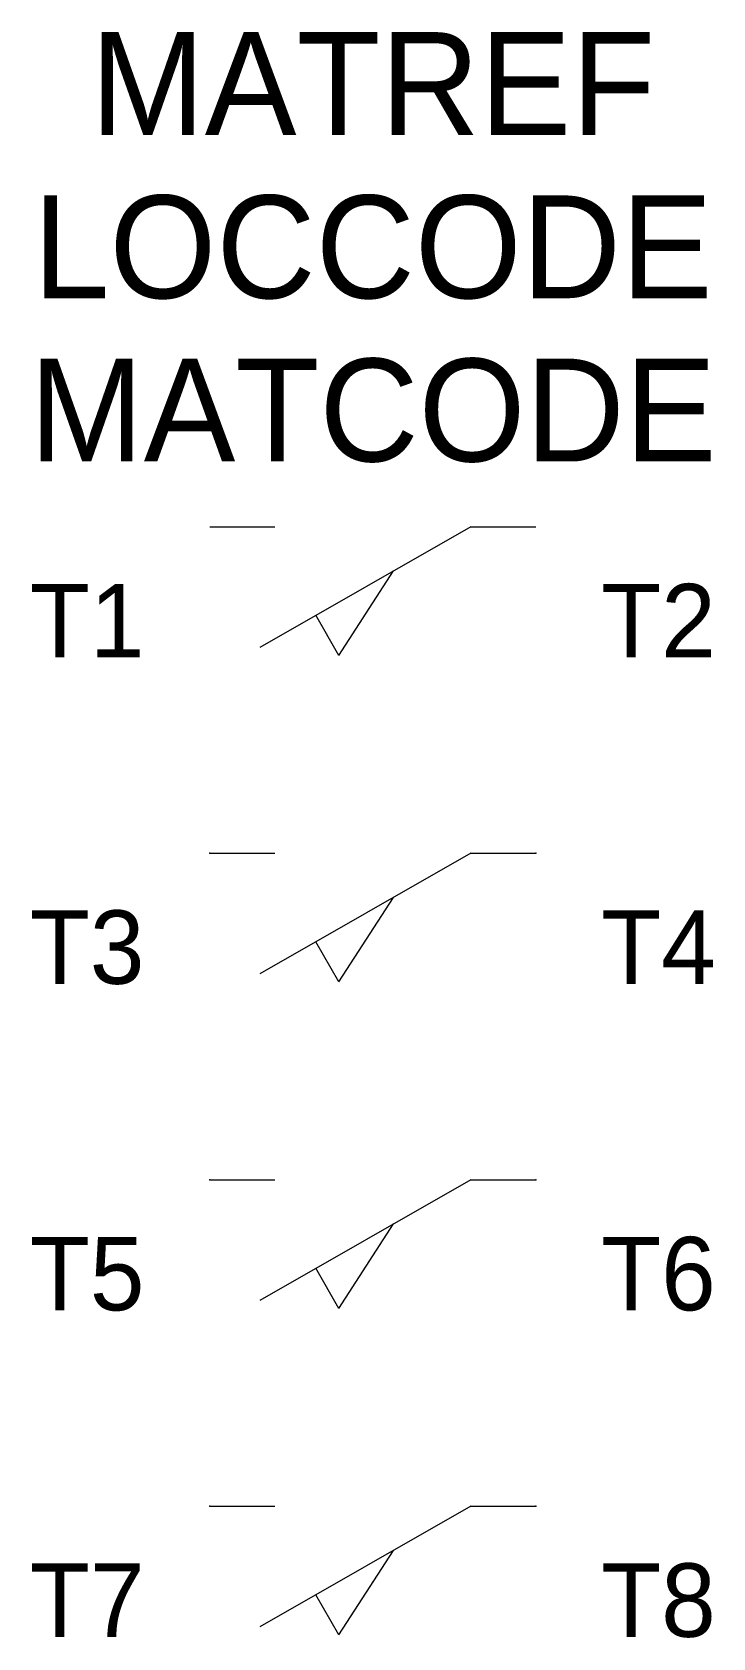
# Model space of a CAD drawing. Extents: x -10.4 to 10.4, y -4 to 45.1.
import ezdxf
from ezdxf.enums import TextEntityAlignment as Align

# ---------------------------------------------------------------- set-up
doc = ezdxf.new("R2010")
doc.units = 0
doc.layers.get('0').update_dxf_attribs({"linetype": 'CONTINUOUS'})
for name, color, linetype in [('A', 7, 'CONTINUOUS'), ('C', 6, 'CONTINUOUS'), ('T2', 1, 'CONTINUOUS')]:
    doc.layers.add(name, color=color, linetype=linetype)

msp = doc.modelspace()

# ---------------------------------------------------------------- linework, layer by layer
at = {"color": 0, "linetype": 'CONTINUOUS'}
for p, q in [((-5, 30), (-3, 30)), ((3, 30), (-3.468, 26.304)), ((3, 30), (5, 30)), ((-1.043, 26.059), (0.631, 28.647)), ((-1.043, 26.059), (-1.745, 27.288)), ((-5, 20), (-3, 20)), ((3, 20), (-3.468, 16.304)), ((3, 20), (5, 20)), ((-1.043, 16.059), (0.631, 18.647)), ((-1.043, 16.059), (-1.745, 17.288)), ((-5, 10), (-3, 10)), ((3, 10), (-3.468, 6.304)), ((3, 10), (5, 10)), ((-1.043, 6.059), (0.631, 8.647)), ((-1.043, 6.059), (-1.745, 7.288)), ((-5, 0), (-3, 0)), ((3, 0), (-3.468, -3.696)), ((3, 0), (5, 0)), ((-1.043, -3.941), (0.631, -1.353)), ((-1.043, -3.941), (-1.745, -2.712))]:
    msp.add_line(p, q, dxfattribs=at)
at = {"layer": 'A', "color": 0, "linetype": 'CONTINUOUS'}
msp.add_point((0, -2.329), dxfattribs=at)
at = {"layer": 'C', "color": 0}
for p in [(-5, 20), (5, 20), (-5, 10), (5, 10)]:
    msp.add_point(p, dxfattribs=at)
at = {"layer": 'C', "color": 0, "linetype": 'CONTINUOUS'}
for p in [(-5, 0), (5, 0)]:
    msp.add_point(p, dxfattribs=at)

# ---------------------------------------------------------------- texts
at = {"color": 0, "linetype": 'CONTINUOUS'}
for tag, p in [('MATREF', (0, 42)), ('LOCCODE', (0, 37)), ('MATCODE', (0, 32))]:
    msp.add_attdef(tag, text='', height=3.15, dxfattribs=at).set_placement(p, align=Align.CENTER)
at = {"layer": 'T2', "color": 0, "linetype": 'CONTINUOUS'}
for tag, p in [('T1', (-7, 26)), ('T3', (-7, 16)), ('T5', (-7, 6)), ('T7', (-7, -4))]:
    msp.add_attdef(tag, text='', height=2.25, dxfattribs=at).set_placement(p, align=Align.RIGHT)
for tag, p in [('T2', (7, 26)), ('T4', (7, 16)), ('T6', (7, 6)), ('T8', (7, -4))]:
    msp.add_attdef(tag, p, '', height=2.25, dxfattribs=at)

doc.saveas('drawing.dxf')
